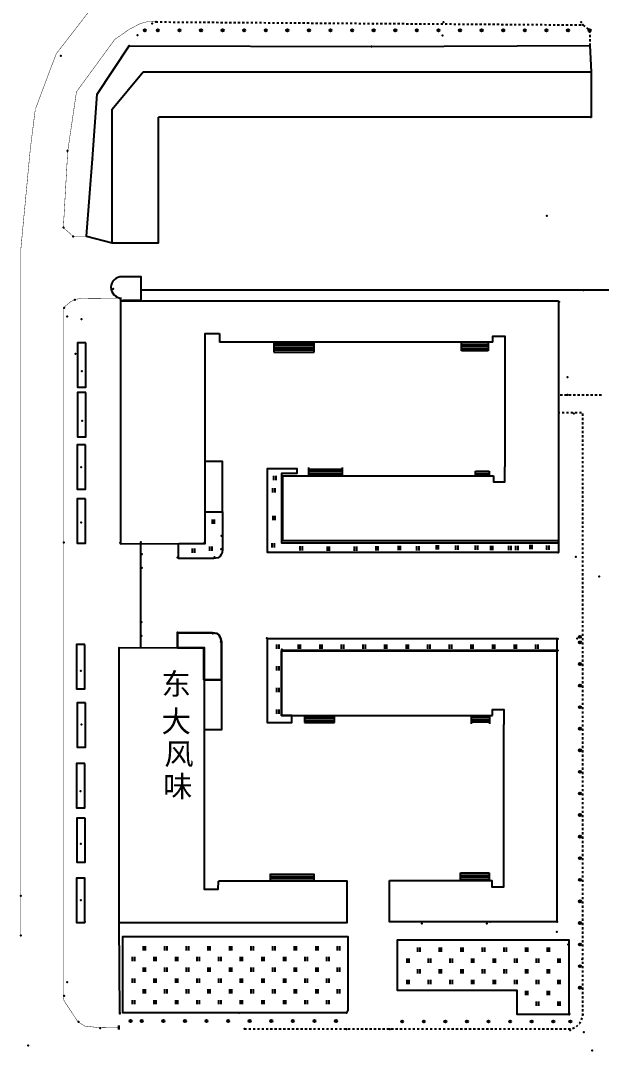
# Model space of a CAD drawing. Extents: x -992 to 2561, y -723 to 1492.
# Drawn here: x 1489.6 to 1624.1, y 1022 to 1260.6 of the extents above; entities that cross this region are included whole.
import ezdxf

# ---------------------------------------------------------------- set-up
doc = ezdxf.new("R2010")
doc.units = 0
doc.header["$LTSCALE"] = 0.5
doc.header["$PDSIZE"] = 0.2
doc.linetypes.add('X3', pattern=[5, 4, -1])
doc.linetypes.add('X6', pattern=[2, 1, -1])
doc.layers.get('0').update_dxf_attribs({"linetype": 'CONTINUOUS'})
for name, color, linetype in [('DLSS', 4, 'CONTINUOUS'), ('JMD', 6, 'CONTINUOUS'), ('ZBTZ', 3, 'CONTINUOUS'), ('ZDH', 1, 'CONTINUOUS')]:
    doc.layers.add(name, color=color, linetype=linetype)
doc.styles.add('宋体', font='SimSun.ttf')
doc.linetypes.add('1161', pattern='A,0,[149,AAA.SHX,S=0.15,R=0,X=0,Y=0],-1.6', length=1.6)
doc.linetypes.add('444', pattern='A,4.5,[145,AAA.SHX,S=1,R=0,X=0,Y=1],4.5,-0.5,[146,AAA.SHX,S=1,R=0,X=0,Y=0],-0.5', length=10)

# ---------------------------------------------------------------- blocks, each defined once
blk = doc.blocks.new('gc121')
for p, q in [((-0.5, -1), (-0.5, 1)), ((0.5, -1), (0.5, 1))]:
    blk.add_line(p, q)
blk = doc.blocks.new('gc002')
at = {"const_width": 1}
blk.add_lwpolyline([(-0.5, 0), (0.5, 0)], dxfattribs=at)
blk = doc.blocks.new('gc170')
at = {"linetype": 'Continuous'}
blk.add_circle((0, 0), 0.5, dxfattribs=at)

msp = doc.modelspace()

# ---------------------------------------------------------------- linework, layer by layer
at = {"linetype": 'Continuous'}
msp.add_arc((1513.01, 1198.81, 0.4), 2.48, 88.6632, 268.6632, dxfattribs=at)
at = {"layer": 'DLSS', "linetype": 'X3', "const_width": 0.1, "elevation": -0.21, "flags": 128}
for points in [[(2094.14, 1469.2), (2050.08, 1410.12), (2023.1, 1374.15), (2017.51, 1367.01), (2012.57, 1363.2), (2008.01, 1360.99), (2004.25, 1360.43), (1999.78, 1360.35), (1622.86, 1360.35), (1614.22, 1359.48), (1610.4, 1358.64), (1603.64, 1356.77), (1595.53, 1352.3), (1589.55, 1347.41), (1556.71, 1315.86), (1517.86, 1278.8), (1497.84, 1252.93), (1493.06, 1240.21)], [(1504.87, 1210.62), (1501.81, 1210.62), (1499.5, 1212.66), (1500.51, 1230.34), (1502.53, 1244.12), (1511.4, 1256.26), (1514.78, 1258.61), (1517.25, 1259.91), (1519.19, 1260.44), (1520.24, 1260.38), (1520.95, 1260.34)], [(1489.65, 1048.62), (1489.65, 1207.68), (1491.85, 1230.98), (1493, 1240.09)], [(1512.04, 1027.37), (1507.95, 1027.28), (1504.44, 1027.67), (1502.88, 1028.65), (1499.66, 1033.54), (1499.44, 1034.91), (1499.44, 1194.02), (1500.96, 1195.32), (1502.09, 1196.03), (1503.75, 1196.26), (1512.96, 1196.33)]]:
    msp.add_lwpolyline(points, dxfattribs=at)
at = {"layer": 'DLSS', "linetype": 'X6', "elevation": -0.21, "flags": 128}
for points in [[(1520.92, 1260.33), (1619.83, 1259.63), (1621.39, 1258.39), (1621.45, 1254.87)], [(1624.11, 1173.81), (1614.28, 1173.81)], [(1541.44, 1027.04), (1617.17, 1027.04), (1618.29, 1027.51), (1619.1, 1028.26), (1619.73, 1029.72), (1619.85, 1030.38), (1619.85, 1169.74), (1614.2, 1169.74)]]:
    msp.add_lwpolyline(points, dxfattribs=at)
at = {"layer": 'JMD', "color": 6, "linetype": 'Continuous'}
for p, q in [((1548.29, 1186.09, -0.21), (1548.29, 1183.82, -0.21)), ((1557.59, 1183.82, -0.21), (1557.59, 1186.09, -0.21)), ((1591.72, 1184.12, -0.21), (1591.72, 1186.09, -0.21)), ((1597.91, 1186.09, -0.21), (1597.91, 1184.12, -0.21)), ((1548.29, 1185.82, -0.21), (1557.59, 1185.82, -0.21)), ((1548.29, 1185.32, -0.21), (1557.59, 1185.32, -0.21)), ((1548.29, 1184.82, -0.21), (1557.59, 1184.82, -0.21)), ((1548.29, 1184.32, -0.21), (1557.59, 1184.32, -0.21)), ((1548.29, 1183.82, -0.21), (1557.59, 1183.82, -0.21)), ((1597.91, 1185.62, -0.21), (1591.72, 1185.62, -0.21)), ((1597.91, 1185.12, -0.21), (1591.72, 1185.12, -0.21)), ((1597.91, 1184.62, -0.21), (1591.72, 1184.62, -0.21)), ((1597.91, 1184.12, -0.21), (1591.72, 1184.12, -0.21)), ((1556.35, 1155.14, -0.21), (1556.35, 1157.05, -0.21)), ((1564.07, 1156.64, -0.21), (1556.35, 1156.64, -0.21)), ((1564.07, 1156.14, -0.21), (1556.35, 1156.14, -0.21)), ((1564.07, 1155.64, -0.21), (1556.35, 1155.64, -0.21)), ((1564.07, 1155.14, -0.21), (1556.35, 1155.14, -0.21)), ((1564.07, 1157.05, -0.21), (1564.07, 1155.14, -0.21)), ((1594.93, 1155.14, -0.21), (1594.93, 1156.25, -0.21)), ((1598.15, 1156.14, -0.21), (1594.93, 1156.14, -0.21)), ((1598.15, 1155.64, -0.21), (1594.93, 1155.64, -0.21)), ((1598.15, 1155.14, -0.21), (1594.93, 1155.14, -0.21)), ((1598.15, 1156.25, -0.21), (1598.15, 1155.14, -0.21)), ((1555.37, 1099.62, -0.21), (1555.37, 1097.98, -0.21)), ((1555.37, 1099.48, -0.21), (1562.3, 1099.48, -0.21)), ((1555.37, 1098.98, -0.21), (1562.3, 1098.98, -0.21)), ((1555.37, 1098.48, -0.21), (1562.3, 1098.48, -0.21)), ((1555.37, 1097.98, -0.21), (1562.3, 1097.98, -0.21)), ((1562.3, 1097.98, -0.21), (1562.3, 1099.62, -0.21)), ((1594.02, 1097.66, -0.21), (1594.02, 1099.63, -0.21)), ((1594.02, 1099.63, -0.21), (1598.18, 1099.63, -0.21)), ((1594.02, 1099.13, -0.21), (1598.18, 1099.13, -0.21)), ((1594.02, 1098.63, -0.21), (1598.18, 1098.63, -0.21)), ((1594.02, 1098.13, -0.21), (1598.18, 1098.13, -0.21)), ((1598.18, 1099.63, -0.21), (1598.18, 1097.66, -0.21)), ((1547.46, 1061.25, -0.21), (1547.46, 1062.95, -0.21)), ((1557.49, 1062.75, -0.21), (1547.46, 1062.75, -0.21)), ((1557.49, 1062.25, -0.21), (1547.46, 1062.25, -0.21)), ((1557.49, 1062.95, -0.21), (1557.49, 1061.25, -0.21)), ((1591.5, 1061.41, -0.21), (1591.5, 1063.14, -0.21)), ((1591.5, 1063.14, -0.21), (1598.09, 1063.14, -0.21)), ((1591.5, 1062.64, -0.21), (1598.09, 1062.64, -0.21)), ((1591.5, 1062.14, -0.21), (1598.09, 1062.14, -0.21)), ((1598.09, 1063.14, -0.21), (1598.09, 1061.41, -0.21)), ((1557.49, 1061.75, -0.21), (1547.46, 1061.75, -0.21)), ((1557.49, 1061.25, -0.21), (1547.46, 1061.25, -0.21)), ((1591.5, 1061.64, -0.21), (1598.09, 1061.64, -0.21))]:
    msp.add_line(p, q, dxfattribs=at)
at = {"layer": 'JMD', "linetype": '444', "flags": 128}
for points, elevation in [([(1506.23, 1228.58), (1507.35, 1243.55), (1514.77, 1254.8), (1570.9, 1254.61), (1621.45, 1254.87)], 0.06), ([(1621.45, 1254.87), (1621.76, 1248.77)], -0.32), ([(1504.88, 1210.67), (1506.23, 1228.58)], 0.06), ([(1504.88, 1210.67), (1510.82, 1209.12)], 0.06), ([(1626.05, 1198.17), (1517.5, 1198.17)], -0.21), ([(1517.48, 1115.35), (1517.48, 1139.75)], 0.57), ([(1512.6, 1030.62), (1512.46, 1051.69)], -0.28)]:
    msp.add_lwpolyline(points, dxfattribs=dict(at, elevation=elevation))
at = {"layer": 'JMD', "linetype": 'Continuous', "flags": 128}
for points, elevation in [([(1510.82, 1240.12), (1517.98, 1248.77)], 1.72), ([(1517.98, 1248.77), (1621.76, 1248.77), (1621.76, 1238.21)], 1.72), ([(1510.82, 1209.12), (1510.82, 1240.12)], 1.72), ([(1510.82, 1209.12), (1521.56, 1209.12), (1521.56, 1238.22)], 1.72), ([(1621.65, 1238.22), (1521.56, 1238.22)], -0.21), ([(1513.2, 1195.85), (1517.5, 1195.85), (1517.5, 1201.29), (1513.07, 1201.29)], 0.4), ([(1512.73, 1195.66), (1512.73, 1175.9)], 0.17), ([(1614.15, 1195.66), (1512.73, 1195.66)], -0.21), ([(1614.15, 1195.66), (1614.15, 1175.9)], 0.17), ([(1532.35, 1175.9), (1532.35, 1188.13), (1535.66, 1188.13)], 0.17), ([(1535.66, 1188.13), (1535.66, 1186.12)], -0.21), ([(1599, 1186.11), (1535.7, 1186.11)], -0.21), ([(1599, 1186.11), (1599, 1187.55), (1601.77, 1187.55), (1601.77, 1175.9)], 0.17), ([(1512.73, 1175.9), (1512.73, 1139.4), (1532.35, 1139.46), (1532.35, 1175.9)], 0.17), ([(1614.15, 1175.9), (1614.15, 1140.09), (1550.3, 1140.09), (1550.3, 1155.14)], 0.17), ([(1601.77, 1175.9), (1601.77, 1157.23)], 0.17), ([(1526.21, 1139.47), (1532.35, 1139.47), (1532.35, 1146.84), (1536.37, 1146.84), (1536.37, 1158.44), (1532.21, 1158.44)], 0.17), ([(1599.14, 1155.14), (1599.14, 1153.75), (1601.76, 1153.75), (1601.77, 1157.23)], 0.17), ([(1550.3, 1155.14), (1599.14, 1155.14)], 0.17), ([(1512.46, 1051.69), (1512.46, 1115.36), (1532.08, 1115.31), (1532.08, 1059.38), (1535.39, 1059.38), (1535.45, 1061.24)], -0.21), ([(1525.95, 1115.29), (1532.08, 1115.29), (1532.08, 1107.93), (1536.11, 1107.93), (1536.11, 1096.32), (1531.94, 1096.32)], -0.21), ([(1613.89, 1051.85), (1613.89, 1114.68), (1550.03, 1114.68), (1550.03, 1099.63)], -0.21), ([(1598.87, 1099.63), (1598.87, 1101.01), (1601.5, 1101.01), (1601.5, 1097.53)], -0.21), ([(1550.03, 1099.63), (1598.87, 1099.63)], -0.21), ([(1575.02, 1061.4), (1598.73, 1061.4), (1598.73, 1059.96), (1601.5, 1059.96), (1601.5, 1097.53)], -0.21), ([(1512.46, 1051.69), (1565.27, 1051.69), (1565.27, 1061.24), (1535.45, 1061.24)], 0.62), ([(1613.89, 1051.85), (1575.02, 1051.85), (1575.02, 1061.4)], -0.21)]:
    msp.add_lwpolyline(points, dxfattribs=dict(at, elevation=elevation))
at = {"layer": 'ZBTZ', "linetype": '1161', "elevation": -0.21, "flags": 128}
for points in [[(1504.67, 1185.99), (1502.74, 1185.99), (1502.74, 1175.73), (1504.67, 1175.73)], [(1504.74, 1174.43), (1502.81, 1174.43), (1502.81, 1164.17), (1504.74, 1164.17)], [(1504.61, 1162.35), (1502.68, 1162.35), (1502.68, 1152.09), (1504.61, 1152.09)], [(1504.61, 1149.84), (1502.68, 1149.84), (1502.68, 1139.58), (1504.61, 1139.58)], [(1504.49, 1116.05), (1502.56, 1116.05), (1502.56, 1105.79), (1504.49, 1105.79)], [(1504.62, 1102.53), (1502.69, 1102.53), (1502.69, 1092.28), (1504.62, 1092.28)], [(1504.49, 1088.51), (1502.56, 1088.51), (1502.56, 1078.26), (1504.49, 1078.26)], [(1504.55, 1075.86), (1502.62, 1075.86), (1502.62, 1065.61), (1504.55, 1065.61)], [(1502.59, 1051.7), (1504.5, 1051.7), (1504.5, 1061.95), (1502.57, 1061.95), (1502.57, 1051.68)], [(1504.5, 1061.95), (1502.57, 1061.95), (1502.57, 1051.7), (1504.5, 1051.7)]]:
    msp.add_lwpolyline(points, close=True, dxfattribs=at)
at = {"layer": 'ZBTZ', "linetype": 'Continuous', "flags": 128}
for points, elevation in [([(1614.15, 1139.92), (1614.15, 1137.42), (1546.8, 1137.42), (1546.8, 1156.86), (1553.57, 1156.86), (1553.57, 1155.73), (1550, 1155.73), (1550, 1139.63), (1614.16, 1139.63)], -0.21), ([(1536.27, 1137.38), (1536.02, 1136.93), (1535.82, 1136.53), (1535.37, 1136.13), (1534.33, 1135.98), (1526.2, 1135.98), (1526.2, 1139.44), (1532.35, 1139.46), (1532.35, 1146.84), (1536.37, 1146.84), (1536.37, 1138.07)], 0.17), ([(1525.93, 1115.25), (1525.93, 1118.78), (1534.06, 1118.78), (1535.11, 1118.63), (1535.56, 1118.23), (1535.76, 1117.84), (1536.01, 1117.39), (1536.11, 1116.69), (1536.11, 1107.92), (1532.07, 1107.92), (1532.07, 1115.3), (1525.93, 1115.3)], -0.21), ([(1536.01, 1117.39), (1535.76, 1117.84), (1535.56, 1118.23), (1535.11, 1118.63), (1534.06, 1118.78), (1525.93, 1118.78), (1525.93, 1115.32), (1532.08, 1115.31), (1532.08, 1107.92), (1536.11, 1107.92), (1536.11, 1116.69)], -0.21), ([(1536.01, 1117.39), (1535.76, 1117.84), (1535.56, 1118.23), (1535.11, 1118.63), (1534.06, 1118.78), (1525.93, 1118.78), (1525.93, 1115.32), (1532.08, 1115.31), (1532.08, 1107.92), (1536.11, 1107.92), (1536.11, 1116.69)], -0.21), ([(1613.89, 1114.68), (1613.89, 1117.38), (1546.71, 1117.38), (1546.71, 1098.04), (1552.45, 1098.04), (1552.45, 1099.63), (1550.04, 1099.63), (1550.04, 1114.63), (1613.91, 1114.63)], -0.21), ([(1565.09, 1030.71), (1513.28, 1030.71), (1513.28, 1048.39), (1565.39, 1048.39), (1565.39, 1031.39)], -0.21), ([(1616.73, 1030.36), (1604.6, 1030.36), (1604.6, 1035.94), (1576.86, 1035.94), (1576.86, 1047.63), (1616.55, 1047.63), (1616.55, 1030.81)], -0.21)]:
    msp.add_lwpolyline(points, close=True, dxfattribs=dict(at, elevation=elevation))
at = {"layer": 'ZDH', "linetype": 'Continuous'}
for p in [(1520.09, 1259.93, -0.16), (1520.92, 1260.33, 0.07), (1571.24, 1259.87, 0.03), (1587.58, 1260.28, -0.42), (1619.44, 1260.27, -0.48), (1619.83, 1259.63, -0.41), (1621.39, 1258.39, 0.33), (1516.71, 1257.22, -0.17), (1587.35, 1257.21, -0.3), (1514.77, 1254.8, 0.21), (1570.9, 1254.61, 0.63), (1621.45, 1254.87, -0.32), (1498.89, 1252.49, 0.13), (1621.65, 1238.22, -0.07), (1500.49, 1230.43, 0.07), (1506.23, 1228.58, 0.19), (1611.47, 1215.36, -0.13), (1499.53, 1212.66, -0.01), (1501.77, 1210.6, 0.11), (1504.88, 1210.67, 0.06), (1510.82, 1209.12, 1.72), (1511.02, 1198.48, 0.51), (1619.99, 1198.2, -0.21), (1502.18, 1195.97, -0.03), (1511.56, 1196.89, 0.62), (1512.76, 1195.94, 0.4), (1614.32, 1195.47, -0.25), (1499.66, 1194.08, 0.5), (1500.4, 1192.05, 0.25), (1503.74, 1191.44, 0.01), (1502.31, 1183.41, -0.02), (1503.76, 1179.41, 0.12), (1616.28, 1178.03, -0.25), (1616.3, 1173.94, -0.35), (1617.73, 1169.63, -0.4), (1503.89, 1167.88, 0.38), (1503.65, 1157.19, 0.17), (1503.63, 1144.38, 0.03), (1536.1, 1141.27, -0.3), (1499.6, 1139.69, -0.21), (1512.66, 1139.64, 0.47), (1517.48, 1139.75, 0.35), (1532.22, 1139.68, 0.24), (1536.03, 1138.17, -0.3), (1550.16, 1140.29, 0.04), (1614.15, 1140.09, 0.17), (1517.66, 1136.99, 0.36), (1525.97, 1136.23, -0.26), (1534.48, 1136.34, -0.25), (1546.79, 1137.66, -0.25), (1614.11, 1137.42, -0.33), (1618.18, 1136.41, -0.34), (1517.66, 1133.82, 0.47), (1623.64, 1131.82, -1.52), (1623.64, 1131.82, -0.21), (1517.63, 1121.24, 0.33), (1517.62, 1118.06, 0.36), (1525.93, 1118.84, -0.29), (1534.16, 1118.66, -0.26), (1535.99, 1116.71, -0.27), (1546.63, 1117.56, -0.22), (1614.01, 1117.39, -0.38), (1618.55, 1117.47, -0.37), (1517.48, 1115.35, 0.57), (1532.08, 1115.31, 0.12), (1550.07, 1114.89, 0.02), (1614.07, 1114.72, 0.1), (1503.57, 1109.95, 0.21), (1503.73, 1097.55, 0.18), (1503.49, 1082.12, 0.03), (1503.56, 1069.89, 0.69), (1504.37, 1061.95, -0.19), (1489.63, 1057.82, -0.29), (1503.56, 1056.85, 0.01), (1502.59, 1051.7, -0.16), (1504.5, 1051.8, -0.17), (1512.46, 1051.69, 0.62), (1582.52, 1051.45, -0.34), (1597.6, 1051.44, 0.78), (1598.34, 1051.82, 1.31), (1613.89, 1051.85, -0.15), (1489.65, 1048.62, -0.28), (1613.77, 1049.49, -0.36), (1616.4, 1046.6, -0.2), (1619.68, 1043.19, -0.34), (1500.42, 1037.83, -0.29), (1604.44, 1035.81, -0.27), (1619.15, 1036.56, -0.27), (1499.72, 1034.67, 0.44), (1502.97, 1028.66, -0.34), (1512.6, 1030.62, -0.28), (1540.22, 1030.75, -0.34), (1565.1, 1030.72, -0.35), (1577.95, 1028.73, -0.21), (1616.64, 1030.37, -0.23), (1619.85, 1030.38, -0.35), (1508, 1027.18, -0.34), (1512.35, 1027.59, -0.29), (1512.35, 1027.59, -0.29), (1512.35, 1027.59, -0.29), (1512.35, 1027.59, -0.29), (1512.35, 1027.59, -0.29), (1541.44, 1027.04, -0.38), (1565.07, 1026.97, -0.37), (1575.14, 1026.98, -0.37), (1616.91, 1026.72, -0.34), (1620.05, 1026.29, -0.21), (1491.33, 1023.19, -0.21), (1622, 1022.03, 1.08), (1622, 1022.03, 1.08), (1622, 1022.03, 1.08), (1622, 1022.03, 1.08)]:
    msp.add_point(p, dxfattribs=at)

# ---------------------------------------------------------------- block references
at = {"layer": 'JMD', "linetype": 'Continuous', "xscale": 0.5, "yscale": 0.5, "zscale": 0.5}
for p in [(1512.6, 1030.62, -0.28), (1512.35, 1027.59, -0.29), (1512.35, 1027.09, -0.21)]:
    msp.add_blockref('gc002', p, dxfattribs=at)
at = {"layer": 'ZBTZ', "linetype": 'Continuous', "xscale": 0.5, "yscale": 0.5}
for p, rotation in [((1518.36, 1258.39, -0.21), 180), ((1521.39, 1258.39, -0.21), 180), ((1526.39, 1258.39, -0.21), 180), ((1531.39, 1258.39, -0.21), 180), ((1536.39, 1258.39, -0.21), 180), ((1541.39, 1258.39, -0.21), 180), ((1546.39, 1258.39, -0.21), 180), ((1551.39, 1258.39, -0.21), 180), ((1556.39, 1258.39, -0.21), 180), ((1561.39, 1258.39, -0.21), 180), ((1566.39, 1258.39, -0.21), 180), ((1571.39, 1258.39, -0.21), 180), ((1576.39, 1258.39, -0.21), 180), ((1581.39, 1258.39, -0.21), 180), ((1586.39, 1258.39, -0.21), 180), ((1591.39, 1258.39, -0.21), 180), ((1596.39, 1258.39, -0.21), 180), ((1601.39, 1258.39, -0.21), 180), ((1606.39, 1258.39, -0.21), 180), ((1611.39, 1258.39, -0.21), 180), ((1616.39, 1258.39, -0.21), 180), ((1621.39, 1258.39, -0.21), 180), ((1619.15, 1117.86, -0.21), 90), ((1619.15, 1116.56, -0.21), 90), ((1619.15, 1111.56, -0.21), 90), ((1619.15, 1106.56, -0.21), 90), ((1619.15, 1101.56, -0.21), 90), ((1619.15, 1096.56, -0.21), 90), ((1619.15, 1091.56, -0.21), 90), ((1619.15, 1086.56, -0.21), 90), ((1619.15, 1081.56, -0.21), 90), ((1619.15, 1076.56, -0.21), 90), ((1619.15, 1071.56, -0.21), 90), ((1619.15, 1066.56, -0.21), 90), ((1619.15, 1061.56, -0.21), 90), ((1619.15, 1056.56, -0.21), 90), ((1619.15, 1051.56, -0.21), 90), ((1619.15, 1046.56, -0.21), 90), ((1619.15, 1041.56, -0.21), 90), ((1619.15, 1036.56, -0.21), 90), ((1515.07, 1028.85, -0.21), 180), ((1517.66, 1028.85, -0.21), 180), ((1522.66, 1028.85, -0.21), 180), ((1527.66, 1028.85, -0.21), 180), ((1532.66, 1028.85, -0.21), 180), ((1537.66, 1028.85, -0.21), 180), ((1542.66, 1028.85, -0.21), 180), ((1547.66, 1028.85, -0.21), 180), ((1552.66, 1028.85, -0.21), 180), ((1557.66, 1028.85, -0.21), 180), ((1562.66, 1028.85, -0.21), 180)]:
    msp.add_blockref('gc170', p, dxfattribs=dict(at, rotation=rotation))
for name, p in [('gc121', (1548.52, 1154.68, -0.21)), ('gc121', (1548.28, 1151.81, -0.21)), ('gc121', (1548.31, 1145.39, -0.21)), ('gc121', (1534.29, 1144.55, -0.21)), ('gc121', (1529.7, 1137.85, -0.21)), ('gc121', (1529.7, 1137.85, -0.21)), ('gc121', (1533.69, 1138.27, -0.21)), ('gc121', (1548.15, 1139.08, -0.21)), ('gc121', (1554.61, 1138.33, -0.21)), ('gc121', (1560.93, 1138.26, -0.21)), ('gc121', (1567.21, 1138.31, -0.21)), ('gc121', (1572.18, 1138.34, -0.21)), ('gc121', (1577.35, 1138.43, -0.21)), ('gc121', (1581.66, 1138.38, -0.21)), ('gc121', (1586.16, 1138.56, -0.21)), ('gc121', (1590.67, 1138.49, -0.21)), ('gc121', (1595.24, 1138.53, -0.21)), ('gc121', (1598.73, 1138.47, -0.21)), ('gc121', (1602.95, 1138.47, -0.21)), ('gc121', (1604.56, 1138.41, -0.21)), ('gc121', (1607.86, 1138.65, -0.21)), ('gc121', (1611.74, 1138.51, -0.21)), ('gc121', (1549.21, 1115.54, -0.21)), ('gc121', (1554.21, 1115.54, -0.21)), ('gc121', (1559.21, 1115.54, -0.21)), ('gc121', (1564.21, 1115.54, -0.21)), ('gc121', (1569.21, 1115.54, -0.21)), ('gc121', (1574.21, 1115.54, -0.21)), ('gc121', (1579.21, 1115.54, -0.21)), ('gc121', (1584.21, 1115.54, -0.21)), ('gc121', (1589.21, 1115.54, -0.21)), ('gc121', (1594.21, 1115.54, -0.21)), ('gc121', (1599.21, 1115.54, -0.21)), ('gc121', (1604.21, 1115.54, -0.21)), ('gc121', (1609.21, 1115.54, -0.21)), ('gc121', (1549.21, 1110.54, -0.21)), ('gc121', (1549.21, 1105.54, -0.21)), ('gc121', (1549.21, 1100.54, -0.21)), ('gc121', (1518.28, 1045.71, -0.21)), ('gc121', (1523.28, 1045.71, -0.21)), ('gc121', (1528.28, 1045.71, -0.21)), ('gc121', (1533.28, 1045.71, -0.21)), ('gc121', (1538.28, 1045.71, -0.21)), ('gc121', (1543.28, 1045.71, -0.21)), ('gc121', (1548.28, 1045.71, -0.21)), ('gc121', (1553.28, 1045.71, -0.21)), ('gc121', (1558.28, 1045.71, -0.21)), ('gc121', (1563.28, 1045.71, -0.21)), ('gc121', (1581.86, 1045.36, -0.21)), ('gc121', (1586.86, 1045.36, -0.21)), ('gc121', (1591.86, 1045.36, -0.21)), ('gc121', (1596.86, 1045.36, -0.21)), ('gc121', (1601.86, 1045.36, -0.21)), ('gc121', (1606.86, 1045.36, -0.21)), ('gc121', (1611.86, 1045.36, -0.21)), ('gc121', (1515.78, 1043.21, -0.21)), ('gc121', (1520.78, 1043.21, -0.21)), ('gc121', (1525.78, 1043.21, -0.21)), ('gc121', (1530.78, 1043.21, -0.21)), ('gc121', (1535.78, 1043.21, -0.21)), ('gc121', (1540.78, 1043.21, -0.21)), ('gc121', (1545.78, 1043.21, -0.21)), ('gc121', (1550.78, 1043.21, -0.21)), ('gc121', (1555.78, 1043.21, -0.21)), ('gc121', (1560.78, 1043.21, -0.21)), ('gc121', (1579.36, 1042.86, -0.21)), ('gc121', (1584.36, 1042.86, -0.21)), ('gc121', (1589.36, 1042.86, -0.21)), ('gc121', (1594.36, 1042.86, -0.21)), ('gc121', (1599.36, 1042.86, -0.21)), ('gc121', (1604.36, 1042.86, -0.21)), ('gc121', (1609.36, 1042.86, -0.21)), ('gc121', (1614.36, 1042.86, -0.21)), ('gc121', (1518.28, 1040.71, -0.21)), ('gc121', (1523.28, 1040.71, -0.21)), ('gc121', (1528.28, 1040.71, -0.21)), ('gc121', (1533.28, 1040.71, -0.21)), ('gc121', (1538.28, 1040.71, -0.21)), ('gc121', (1543.28, 1040.71, -0.21)), ('gc121', (1548.28, 1040.71, -0.21)), ('gc121', (1553.28, 1040.71, -0.21)), ('gc121', (1558.28, 1040.71, -0.21)), ('gc121', (1563.28, 1040.71, -0.21)), ('gc121', (1581.86, 1040.36, -0.21)), ('gc121', (1586.86, 1040.36, -0.21)), ('gc121', (1591.86, 1040.36, -0.21)), ('gc121', (1596.86, 1040.36, -0.21)), ('gc121', (1601.86, 1040.36, -0.21)), ('gc121', (1606.86, 1040.36, -0.21)), ('gc121', (1611.86, 1040.36, -0.21)), ('gc121', (1515.78, 1038.21, -0.21)), ('gc121', (1520.78, 1038.21, -0.21)), ('gc121', (1525.78, 1038.21, -0.21)), ('gc121', (1530.78, 1038.21, -0.21)), ('gc121', (1535.78, 1038.21, -0.21)), ('gc121', (1540.78, 1038.21, -0.21)), ('gc121', (1545.78, 1038.21, -0.21)), ('gc121', (1550.78, 1038.21, -0.21)), ('gc121', (1555.78, 1038.21, -0.21)), ('gc121', (1560.78, 1038.21, -0.21)), ('gc121', (1579.36, 1037.86, -0.21)), ('gc121', (1584.36, 1037.86, -0.21)), ('gc121', (1589.36, 1037.86, -0.21)), ('gc121', (1594.36, 1037.86, -0.21)), ('gc121', (1599.36, 1037.86, -0.21)), ('gc121', (1604.36, 1037.86, -0.21)), ('gc121', (1609.36, 1037.86, -0.21)), ('gc121', (1614.36, 1037.86, -0.21)), ('gc121', (1518.28, 1035.71, -0.21)), ('gc121', (1523.28, 1035.71, -0.21)), ('gc121', (1528.28, 1035.71, -0.21)), ('gc121', (1533.28, 1035.71, -0.21)), ('gc121', (1538.28, 1035.71, -0.21)), ('gc121', (1543.28, 1035.71, -0.21)), ('gc121', (1548.28, 1035.71, -0.21)), ('gc121', (1553.28, 1035.71, -0.21)), ('gc121', (1558.28, 1035.71, -0.21)), ('gc121', (1563.28, 1035.71, -0.21)), ('gc121', (1606.86, 1035.36, -0.21)), ('gc121', (1611.86, 1035.36, -0.21)), ('gc121', (1515.78, 1033.21, -0.21)), ('gc121', (1520.78, 1033.21, -0.21)), ('gc121', (1525.78, 1033.21, -0.21)), ('gc121', (1530.78, 1033.21, -0.21)), ('gc121', (1535.78, 1033.21, -0.21)), ('gc121', (1540.78, 1033.21, -0.21)), ('gc121', (1545.78, 1033.21, -0.21)), ('gc121', (1550.78, 1033.21, -0.21)), ('gc121', (1555.78, 1033.21, -0.21)), ('gc121', (1560.78, 1033.21, -0.21)), ('gc121', (1609.36, 1032.86, -0.21)), ('gc121', (1614.36, 1032.86, -0.21)), ('gc170', (1577.99, 1028.74, -0.21)), ('gc170', (1582.99, 1028.74, -0.21)), ('gc170', (1587.99, 1028.74, -0.21)), ('gc170', (1592.99, 1028.74, -0.21)), ('gc170', (1597.99, 1028.74, -0.21)), ('gc170', (1602.99, 1028.74, -0.21)), ('gc170', (1607.99, 1028.74, -0.21)), ('gc170', (1612.99, 1028.74, -0.21)), ('gc170', (1616.94, 1028.74, -0.21))]:
    msp.add_blockref(name, p, dxfattribs=at)

# ---------------------------------------------------------------- texts
at = {"layer": 'JMD', "linetype": 'Continuous', "style": '宋体'}
for s, p in [('东', (1522.23, 1104.45, -0.21)), ('大', (1522.23, 1095.78, -0.21)), ('风', (1522.87, 1088.21, -0.21)), ('味', (1522.59, 1080.72, -0.21))]:
    msp.add_text(s, height=5, dxfattribs=at).set_placement(p)

doc.saveas('drawing.dxf')
